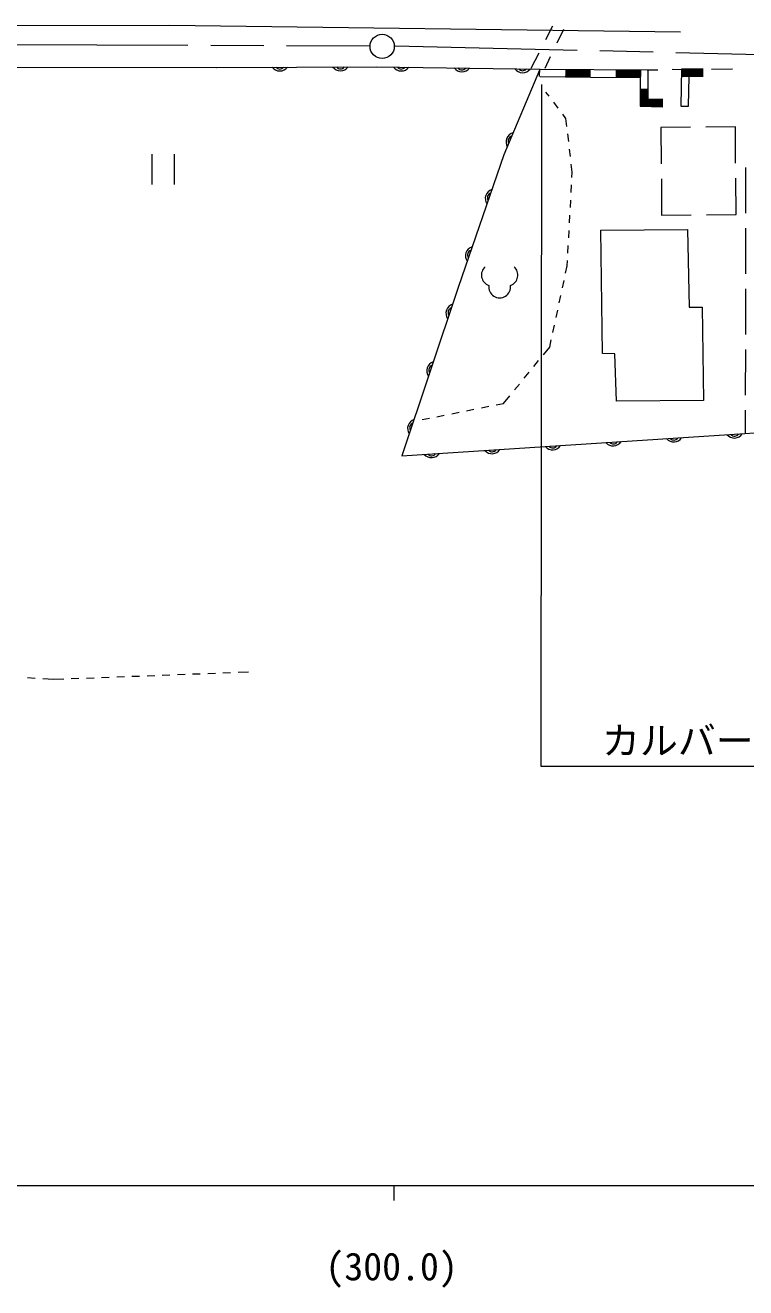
# Model space of a CAD drawing. Units: millimetres, scale not verified. Extents: x 40000 to 680000, y 20000 to 380000.
# Drawn here: x 343700 to 391186, y 198256 to 281476 of the extents above; entities that cross this region are included whole.
import ezdxf
from ezdxf.enums import TextEntityAlignment as Align

# ---------------------------------------------------------------- set-up
doc = ezdxf.new("R2010")
doc.units = ezdxf.units.MM
doc.header["$LTSCALE"] = 1000
doc.linetypes.add('CHAIN', pattern=[18.5, 12, -1.5, 3.5, -1.5])
for name, color, linetype, lineweight in [('M-BGD', 7, 'Continuous', 13), ('M-BMK', 2, 'CHAIN', 13), ('M-BMK-SRVR', 3, 'Continuous', 13), ('M-STR-HTXT', 7, 'Continuous', 13), ('M-TTL-BAND', 7, 'Continuous', 13)]:
    doc.layers.add(name, color=color, linetype=linetype, lineweight=lineweight)
doc.styles.add('ＭＳ ゴシック', font='')
doc.styles.get('ＭＳ ゴシック').set_extended_font_data('MS Gothic')

# ---------------------------------------------------------------- blocks, each defined once
blk = doc.blocks.new('園庭')
at = {"color": 7, "linetype": 'Continuous', "lineweight": 13}
for centre, start, end in [((-0.4, 0.4), 131.41945, 251.14243), ((0.4, 0.4), 288.85757, 48.58055), ((0, -0.25), 172.14016, 7.85984)]:
    blk.add_arc(centre, 0.6, start, end, dxfattribs=at)
blk = doc.blocks.new('田')
at = {"color": 7, "linetype": 'Continuous', "lineweight": 13}
for p, q in [((-0.75, 1), (-0.75, -1)), ((0.75, -1), (0.75, 1))]:
    blk.add_line(p, q, dxfattribs=at)

msp = doc.modelspace()

# ---------------------------------------------------------------- linework, layer by layer
at = {"layer": 'M-BGD'}
for p, q in [((310878, 281434), (353218, 281476)), ((353218, 281476), (386893, 281036)), ((378014, 280545), (378466, 281437)), ((379172, 281200), (378739, 280299)), ((377053, 278652), (377561, 279653)), ((378305, 279398), (377937, 278632)), ((337358, 278718), (356306, 278683)), ((356328, 278697), (366838, 278734)), ((366838, 278734), (377627, 278583)), ((377601, 278511), (375241, 272928)), ((377592, 278097), (377607, 278586)), ((377629, 278090), (380961, 278062)), ((377633, 278590), (384722, 278531)), ((379295, 278126), (380961, 278112)), ((379296, 278226), (380962, 278212)), ((379296, 278176), (380961, 278162)), ((379297, 278376), (380963, 278362)), ((379297, 278326), (380963, 278312)), ((379297, 278276), (380962, 278262)), ((379298, 278476), (380964, 278462)), ((379298, 278426), (380964, 278412)), ((379299, 278526), (380964, 278512)), ((380961, 278062), (384222, 278035)), ((382627, 278148), (384293, 278134)), ((382627, 278098), (384272, 278084)), ((382628, 278298), (384294, 278284)), ((382628, 278248), (384294, 278234)), ((382628, 278198), (384293, 278184)), ((382629, 278398), (384295, 278384)), ((382629, 278348), (384295, 278334)), ((382630, 278498), (384296, 278484)), ((382630, 278448), (384295, 278434)), ((384222, 278035), (384222, 276138)), ((384698, 278527), (385393, 278527)), ((384722, 278531), (384722, 276626)), ((386999, 278548), (386333, 278556)), ((386923, 276156), (386966, 278594)), ((386966, 278594), (388377, 278609)), ((387007, 278080), (387015, 278545)), ((387015, 278545), (388377, 278559)), ((387057, 278079), (387065, 278495)), ((387065, 278495), (388378, 278509)), ((387107, 278078), (387114, 278446)), ((387114, 278446), (388379, 278459)), ((387157, 278077), (387163, 278396)), ((387163, 278396), (388379, 278409)), ((387207, 278076), (387212, 278347)), ((387212, 278347), (388380, 278359)), ((387257, 278075), (387261, 278297)), ((387261, 278297), (388380, 278309)), ((387307, 278074), (387310, 278248)), ((387310, 278248), (388381, 278259)), ((387357, 278073), (387359, 278198)), ((387359, 278198), (388381, 278209)), ((387407, 278072), (387408, 278149)), ((387408, 278149), (388382, 278159)), ((387423, 276147), (387458, 278099)), ((387458, 278099), (388382, 278109)), ((388918, 278585), (390314, 278600)), ((384272, 277291), (384272, 276187)), ((384322, 277291), (384322, 276236)), ((384372, 277291), (384372, 276285)), ((384422, 277291), (384422, 276333)), ((384472, 277291), (384472, 276382)), ((384522, 277291), (384522, 276431)), ((384572, 277291), (384572, 276480)), ((384622, 277291), (384622, 276529)), ((384672, 277291), (384672, 276577)), ((378224, 276800), (378019, 277068)), ((378830, 276004), (378527, 276402)), ((384422, 276333), (385716, 276302)), ((384472, 276382), (385717, 276352)), ((384522, 276431), (385718, 276402)), ((384572, 276480), (385719, 276452)), ((384622, 276529), (385721, 276502)), ((384672, 276577), (385722, 276552)), ((384722, 276626), (385723, 276602)), ((379338, 275338), (379133, 275607)), ((384222, 276138), (385711, 276102)), ((384272, 276187), (385712, 276152)), ((384322, 276236), (385713, 276202)), ((384372, 276285), (385714, 276252)), ((386907, 276147), (387413, 276136)), ((379400, 274808), (379338, 275338)), ((387548, 274747), (385594, 274731)), ((385594, 274731), (385614, 272346)), ((390501, 274772), (388548, 274755)), ((390521, 272387), (390501, 274772)), ((379515, 273815), (379457, 274311)), ((379631, 272821), (379573, 273318)), ((375241, 272928), (372225, 264191)), ((379750, 271795), (379688, 272325)), ((379732, 271451), (379750, 271795)), ((385623, 271346), (385643, 268961)), ((390550, 269002), (390530, 271387)), ((391184, 269093), (391185, 272093)), ((379678, 270452), (379705, 270952)), ((379625, 269454), (379652, 269953)), ((379572, 268455), (379598, 268954)), ((385643, 268961), (387596, 268978)), ((388596, 268986), (390550, 269002)), ((381644, 267978), (387357, 268002)), ((381737, 259842), (381644, 267978)), ((387357, 268002), (387454, 262899)), ((391183, 265093), (391184, 268093)), ((379519, 267457), (379545, 267956)), ((379465, 266458), (379492, 266957)), ((379317, 265136), (379420, 265615)), ((379420, 265615), (379439, 265959)), ((379107, 264159), (379212, 264647)), ((372225, 264191), (368526, 253095)), ((391181, 261093), (391182, 264093)), ((378896, 263181), (379001, 263670)), ((378686, 262204), (378791, 262692)), ((387454, 262899), (388309, 262899)), ((388309, 262899), (388407, 256747)), ((378475, 261226), (378580, 261715)), ((378267, 260259), (378370, 260737)), ((377854, 259756), (378267, 260259)), ((382550, 259816), (381740, 259845)), ((382669, 256698), (382550, 259816)), ((391179, 257093), (391181, 260093)), ((377219, 258984), (377536, 259370)), ((376583, 258212), (376901, 258598)), ((375948, 257439), (376266, 257825)), ((373766, 256260), (374256, 256358)), ((374746, 256456), (375218, 256551)), ((375218, 256551), (375631, 257053)), ((388407, 256747), (382669, 256698)), ((369862, 255479), (370334, 255574)), ((370824, 255672), (371314, 255770)), ((371804, 255868), (372295, 255966)), ((372785, 256064), (373275, 256162)), ((391178, 254585), (391179, 256093)), ((391123, 254560), (403245, 255402)), ((368526, 253095), (391123, 254560)), ((344355, 238422), (343856, 238456)), ((345554, 238340), (344854, 238388)), ((346235, 238366), (345554, 238340)), ((347234, 238405), (346735, 238385)), ((348234, 238443), (347734, 238424)), ((349233, 238482), (348733, 238462)), ((350232, 238520), (349732, 238501)), ((351231, 238558), (350732, 238539)), ((352231, 238597), (351731, 238578)), ((353230, 238635), (352730, 238616)), ((354229, 238674), (353730, 238655)), ((355228, 238712), (354729, 238693)), ((356228, 238751), (355728, 238731)), ((357227, 238789), (356727, 238770)), ((358408, 238834), (357727, 238808))]:
    msp.add_line(p, q, dxfattribs=at)
for centre, radius, start, end in [((360476, 279087), 625, 217.06953, 323.32974), ((360477, 278899), 312, 217.06953, 323.32974), ((364476, 279100), 625, 217.06953, 323.32974), ((364477, 278913), 312, 217.06953, 323.32974), ((368483, 279086), 625, 216.07037, 322.33058), ((368480, 278898), 312, 216.07037, 322.33058), ((372482, 279030), 625, 216.07037, 322.33058), ((372480, 278842), 312, 216.07037, 322.33058), ((376482, 278974), 625, 216.07037, 322.33058), ((376479, 278787), 312, 216.07037, 322.33058), ((376009, 273782), 625, 103.95415, 210.21435), ((375836, 273855), 312, 103.95415, 210.21435), ((374644, 270051), 625, 107.82867, 214.08887), ((374467, 270112), 312, 107.82867, 214.08887), ((373339, 266270), 625, 107.82867, 214.08887), ((373162, 266331), 312, 107.82867, 214.08887), ((372052, 262487), 625, 108.43495, 214.69515), ((371874, 262546), 312, 108.43495, 214.69515), ((370787, 258692), 625, 108.43495, 214.69515), ((370610, 258751), 312, 108.43495, 214.69515), ((369523, 254897), 625, 108.43495, 214.69515), ((369345, 254957), 312, 108.43495, 214.69515), ((382448, 254373), 625, 220.57918, 326.83939), ((382460, 254186), 312, 220.57918, 326.83939), ((386439, 254632), 625, 220.57918, 326.83939), ((386452, 254445), 312, 220.57918, 326.83939), ((390431, 254891), 625, 220.57918, 326.83939), ((390443, 254704), 312, 220.57918, 326.83939), ((370473, 253597), 625, 220.57918, 326.83939), ((370485, 253410), 312, 220.57918, 326.83939), ((374465, 253856), 625, 220.57918, 326.83939), ((374477, 253669), 312, 220.57918, 326.83939), ((378456, 254114), 625, 220.57918, 326.83939), ((378468, 253927), 312, 220.57918, 326.83939)]:
    msp.add_arc(centre, radius, start, end, dxfattribs=at)
at = {"layer": 'M-BMK'}
for p, q in [((268423, 280460), (366394, 280125)), ((368078, 280128), (406026, 279208))]:
    msp.add_line(p, q, dxfattribs=at)
at = {"layer": 'M-BMK-SRVR'}
msp.add_circle((367223, 280081), 800, dxfattribs=at)
at = {"layer": 'M-STR-HTXT'}
for p, q in [((377728, 277566), (377680, 232630)), ((377680, 232630), (424869, 232630))]:
    msp.add_line(p, q, dxfattribs=at)
at = {"layer": 'M-TTL-BAND'}
for p, q in [((40000, 205000), (579000, 205000)), ((368000, 205000), (368000, 204000))]:
    msp.add_line(p, q, dxfattribs=at)

# ---------------------------------------------------------------- block references
at = {"layer": 'M-BGD', "rotation": 0.08929}
for name, p, xscale, yscale in [('田', (352789, 271986), 1000, 1000), ('園庭', (374967, 264528), 1200, 1200)]:
    msp.add_blockref(name, p, dxfattribs=dict(at, xscale=xscale, yscale=yscale))

# ---------------------------------------------------------------- texts
at = {"layer": 'M-STR-HTXT', "style": 'ＭＳ ゴシック'}
msp.add_text('カルバート\u3000 L=11.0 W=0.7 H=0.2', height=1833, dxfattribs=at).set_placement((381708, 232857), align=Align.BOTTOM_LEFT)
at = {"layer": 'M-TTL-BAND', "style": 'ＭＳ ゴシック'}
msp.add_text('(300.0)', height=1833, dxfattribs=at).set_placement((367844, 198195), align=Align.BOTTOM_CENTER)

doc.saveas('drawing.dxf')
